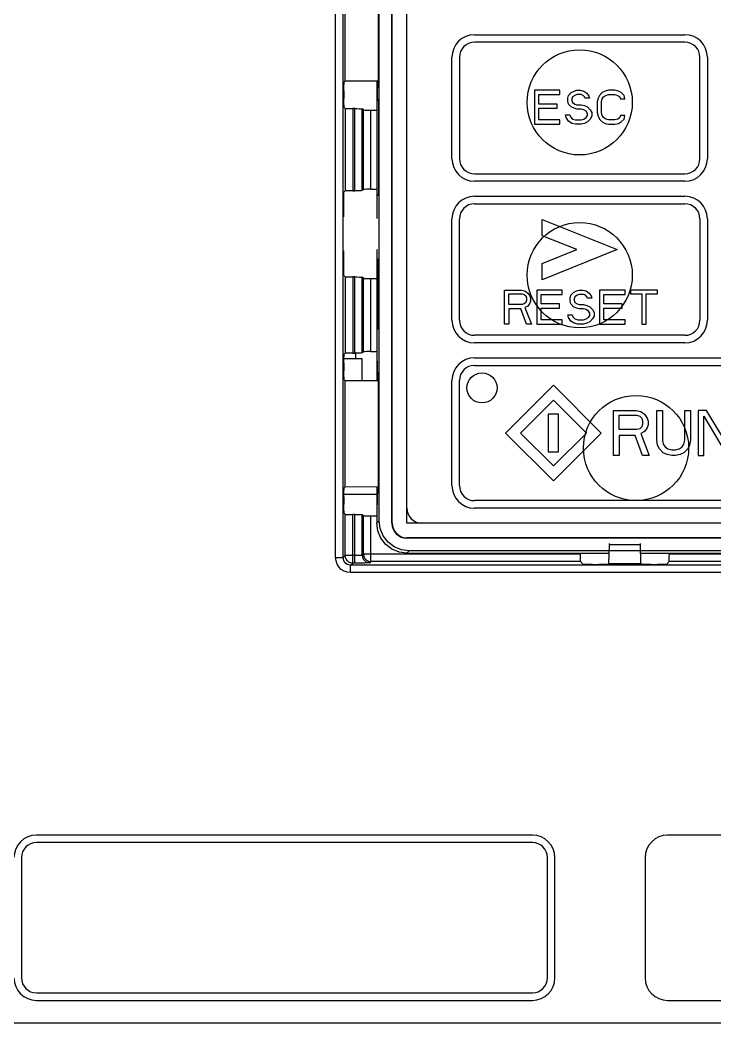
# Model space of a CAD drawing. Header units: inches. Extents: x 187 to 137830, y 99 to 66837.
# Drawn here: x 3025.9 to 3068.5, y 27678.5 to 27739.8 of the extents above; entities that cross this region are included whole.
import ezdxf

# ---------------------------------------------------------------- set-up
doc = ezdxf.new("R2010")
doc.units = ezdxf.units.IN
doc.header["$MEASUREMENT"] = 0
doc.layers.add('ALL_CURVE', color=7, linetype='Continuous')

msp = doc.modelspace()

# ---------------------------------------------------------------- linework, layer by layer
at = {"color": 7, "linetype": 'Continuous'}
for p, q in [((3045.26, 27706.944), (3045.26, 27788.126)), ((3045.72, 27706.944), (3045.72, 27788.126)), ((3048.702, 27709.052), (3048.702, 27788.172)), ((3048.726, 27709.052), (3048.726, 27788.172)), ((3049.622, 27709.052), (3049.622, 27788.172)), ((3047.93, 27709.2), (3047.93, 27788.025)), ((3047.854, 27743.092), (3047.854, 27735.732)), ((3045.824, 27742.627), (3045.824, 27736.106)), ((3045.824, 27736.106), (3045.778, 27736.059)), ((3047.854, 27736.11), (3045.824, 27736.106)), ((3047.782, 27736.11), (3047.782, 27734.996)), ((3047.803, 27736.11), (3047.803, 27735.017)), ((3045.768, 27735.507), (3045.768, 27735.054)), ((3047.854, 27735.732), (3047.809, 27735.687)), ((3047.809, 27734.993), (3047.809, 27735.687)), ((3047.782, 27734.996), (3047.803, 27735.017)), ((3047.782, 27734.996), (3047.843, 27734.934)), ((3047.782, 27734.996), (3047.896, 27734.882)), ((3047.798, 27729.125), (3047.798, 27734.979)), ((3047.803, 27735.017), (3047.809, 27735.011)), ((3047.848, 27734.953), (3047.809, 27734.993)), ((3047.809, 27734.993), (3047.889, 27734.993)), ((3047.843, 27734.934), (3047.896, 27734.882)), ((3047.895, 27734.906), (3047.848, 27734.953)), ((3047.889, 27734.993), (3047.889, 27734.993)), ((3045.778, 27734.502), (3045.846, 27734.435)), ((3045.846, 27734.435), (3045.846, 27729.394)), ((3046.306, 27734.427), (3046.306, 27729.402)), ((3046.432, 27734.427), (3046.306, 27734.427)), ((3046.432, 27729.402), (3046.432, 27734.427)), ((3046.892, 27729.41), (3046.892, 27734.419)), ((3046.964, 27734.346), (3046.892, 27734.419)), ((3046.964, 27729.482), (3046.964, 27734.346)), ((3047.424, 27729.49), (3047.424, 27734.338)), ((3047.424, 27734.338), (3047.798, 27734.338)), ((3047.904, 27729.982), (3047.904, 27734.122)), ((3045.762, 27729.31), (3045.846, 27729.394)), ((3046.306, 27729.402), (3046.432, 27729.402)), ((3046.964, 27729.482), (3046.892, 27729.41)), ((3047.424, 27729.49), (3047.798, 27729.49)), ((3047.837, 27729.163), (3047.785, 27729.111)), ((3047.896, 27729.222), (3047.837, 27729.163)), ((3045.752, 27728.353), (3045.752, 27728.758)), ((3047.785, 27729.111), (3047.785, 27727.709)), ((3047.889, 27729.111), (3047.785, 27729.111)), ((3047.889, 27729.111), (3047.889, 27729.112)), ((3047.785, 27725.815), (3047.785, 27719.537)), ((3045.752, 27724.766), (3045.752, 27725.171)), ((3047.797, 27720.933), (3047.797, 27725.231)), ((3047.797, 27725.231), (3047.839, 27725.228)), ((3047.839, 27720.935), (3047.839, 27725.23)), ((3045.846, 27724.131), (3045.762, 27724.214)), ((3045.846, 27724.131), (3045.846, 27719.458)), ((3046.306, 27724.123), (3046.306, 27719.466)), ((3046.432, 27724.123), (3046.306, 27724.123)), ((3046.432, 27719.466), (3046.432, 27724.123)), ((3046.892, 27719.474), (3046.892, 27724.115)), ((3046.964, 27724.042), (3046.892, 27724.115)), ((3046.964, 27719.546), (3046.964, 27724.042)), ((3047.424, 27719.554), (3047.424, 27724.034)), ((3047.424, 27724.034), (3047.785, 27724.034)), ((3047.839, 27720.937), (3047.797, 27720.933)), ((3045.846, 27719.458), (3045.778, 27719.39)), ((3046.306, 27719.466), (3046.432, 27719.466)), ((3046.471, 27719.466), (3046.471, 27719.126)), ((3046.964, 27719.546), (3046.892, 27719.474)), ((3047.424, 27719.554), (3047.785, 27719.554)), ((3047.785, 27719.537), (3047.809, 27719.513)), ((3047.809, 27719.537), (3047.785, 27719.537)), ((3047.798, 27719.005), (3047.798, 27719.524)), ((3047.809, 27718.297), (3047.809, 27719.537)), ((3045.768, 27718.838), (3045.768, 27718.385)), ((3045.77, 27719.126), (3046.862, 27719.126)), ((3046.862, 27719.126), (3046.862, 27717.784)), ((3047.809, 27719.016), (3047.782, 27718.989)), ((3047.782, 27718.988), (3047.809, 27719.015)), ((3047.782, 27718.988), (3047.782, 27717.782)), ((3047.803, 27718.967), (3047.782, 27718.988)), ((3047.803, 27718.967), (3047.809, 27718.973)), ((3047.803, 27718.967), (3047.803, 27717.782)), ((3047.854, 27718.252), (3047.809, 27718.297)), ((3047.854, 27718.252), (3047.854, 27710.892)), ((3045.778, 27717.833), (3045.824, 27717.787)), ((3045.824, 27717.787), (3045.824, 27711.266)), ((3045.824, 27717.787), (3047.854, 27717.782)), ((3047.782, 27710.801), (3045.769, 27710.801)), ((3045.824, 27711.266), (3045.778, 27711.219)), ((3047.854, 27711.27), (3045.824, 27711.266)), ((3047.782, 27711.27), (3047.782, 27710.156)), ((3047.803, 27711.27), (3047.803, 27710.177)), ((3047.854, 27710.892), (3047.809, 27710.847)), ((3047.809, 27709.607), (3047.809, 27710.847)), ((3045.768, 27710.667), (3045.768, 27710.214)), ((3047.782, 27710.156), (3047.803, 27710.177)), ((3047.782, 27710.156), (3047.809, 27710.128)), ((3047.782, 27710.156), (3047.809, 27710.129)), ((3047.798, 27709.621), (3047.798, 27710.139)), ((3047.803, 27710.177), (3047.809, 27710.171)), ((3045.778, 27709.662), (3045.846, 27709.595)), ((3045.846, 27707.07), (3045.846, 27709.595)), ((3046.306, 27706.61), (3046.306, 27709.587)), ((3046.432, 27709.587), (3046.306, 27709.587)), ((3046.432, 27706.61), (3046.432, 27709.587)), ((3046.892, 27707.086), (3046.892, 27709.579)), ((3046.964, 27709.506), (3046.892, 27709.579)), ((3046.964, 27707.158), (3046.964, 27709.506)), ((3047.424, 27706.698), (3047.424, 27709.498)), ((3047.424, 27709.498), (3047.785, 27709.498)), ((3047.785, 27709.607), (3047.785, 27709.055)), ((3047.785, 27709.607), (3047.809, 27709.607)), ((3047.809, 27709.632), (3047.797, 27709.619)), ((3047.93, 27709.2), (3047.785, 27709.055)), ((3048.702, 27709.052), (3048.726, 27709.052)), ((3101.142, 27709.052), (3049.622, 27709.052)), ((3049.622, 27708.156), (3049.622, 27708.132)), ((3101.142, 27708.156), (3049.622, 27708.156)), ((3101.142, 27708.132), (3049.622, 27708.132)), ((3061.99, 27706.594), (3062.025, 27707.749)), ((3062.025, 27707.749), (3063.898, 27707.749)), ((3063.898, 27707.749), (3063.933, 27706.594)), ((3045.72, 27706.944), (3045.846, 27707.07)), ((3046.432, 27707.07), (3045.846, 27707.07)), ((3046.964, 27707.158), (3046.892, 27707.086)), ((3060.234, 27707.158), (3046.964, 27707.158)), ((3049.625, 27707.215), (3049.769, 27707.36)), ((3049.625, 27707.215), (3062.009, 27707.215)), ((3100.994, 27707.36), (3049.769, 27707.36)), ((3060.234, 27707.158), (3060.234, 27707.215)), ((3063.915, 27707.215), (3086.849, 27707.215)), ((3065.69, 27707.158), (3065.69, 27707.215)), ((3085.074, 27707.158), (3065.69, 27707.158)), ((3045.26, 27706.944), (3045.72, 27706.944)), ((3046.18, 27706.484), (3046.306, 27706.61)), ((3046.18, 27706.025), (3046.18, 27706.484)), ((3103.204, 27706.484), (3046.18, 27706.484)), ((3046.432, 27706.61), (3046.306, 27706.61)), ((3047.424, 27706.698), (3047.352, 27706.626)), ((3060.242, 27706.698), (3047.424, 27706.698)), ((3060.414, 27706.526), (3060.242, 27706.698)), ((3060.966, 27706.517), (3061.371, 27706.517)), ((3061.99, 27706.594), (3061.923, 27706.526)), ((3061.99, 27706.594), (3063.933, 27706.594)), ((3064.001, 27706.526), (3063.933, 27706.594)), ((3064.553, 27706.517), (3064.958, 27706.517)), ((3065.682, 27706.698), (3065.51, 27706.526)), ((3085.082, 27706.698), (3065.682, 27706.698)), ((3103.204, 27706.025), (3046.18, 27706.025)), ((3057.304, 27689.962), (3026.944, 27689.962)), ((3083.984, 27689.962), (3065.584, 27689.962)), ((3057.304, 27689.502), (3026.944, 27689.502)), ((3026.024, 27688.582), (3026.024, 27681.222)), ((3058.224, 27681.222), (3058.224, 27688.582)), ((3058.684, 27681.222), (3058.684, 27688.582)), ((3064.204, 27688.582), (3064.204, 27681.222)), ((3026.944, 27680.302), (3057.304, 27680.302)), ((3026.944, 27679.842), (3057.304, 27679.842)), ((3065.584, 27679.842), (3083.984, 27679.842)), ((3017.713, 27678.462), (3111.698, 27678.462))]:
    msp.add_line(p, q, dxfattribs=at)
for points in [[(3045.768, 27735.507), (3045.769, 27735.676), (3045.77, 27735.829), (3045.772, 27735.951), (3045.775, 27736.03), (3045.778, 27736.059)], [(3045.778, 27734.502), (3045.775, 27734.532), (3045.772, 27734.611), (3045.77, 27734.733), (3045.769, 27734.885), (3045.768, 27735.054)], [(3047.898, 27734.825), (3047.893, 27734.951), (3047.889, 27734.993)], [(3047.904, 27734.122), (3047.903, 27734.391), (3047.901, 27734.632), (3047.898, 27734.825)], [(3045.846, 27734.435), (3045.87, 27734.432), (3045.936, 27734.43), (3046.038, 27734.428), (3046.165, 27734.427), (3046.306, 27734.427)], [(3046.432, 27734.427), (3046.572, 27734.426), (3046.7, 27734.425), (3046.801, 27734.423), (3046.867, 27734.421), (3046.892, 27734.419)], [(3046.964, 27734.346), (3046.989, 27734.344), (3047.055, 27734.342), (3047.157, 27734.34), (3047.284, 27734.339), (3047.424, 27734.338)], [(3047.898, 27729.278), (3047.901, 27729.47), (3047.903, 27729.712), (3047.904, 27729.982)], [(3045.752, 27728.758), (3045.753, 27728.927), (3045.754, 27729.079), (3045.756, 27729.201), (3045.759, 27729.281), (3045.762, 27729.31)], [(3046.306, 27729.402), (3046.165, 27729.401), (3046.038, 27729.4), (3045.936, 27729.399), (3045.87, 27729.396), (3045.846, 27729.394)], [(3046.892, 27729.41), (3046.867, 27729.407), (3046.801, 27729.405), (3046.7, 27729.403), (3046.572, 27729.402), (3046.432, 27729.402)], [(3047.424, 27729.49), (3047.284, 27729.49), (3047.157, 27729.489), (3047.055, 27729.487), (3046.989, 27729.485), (3046.964, 27729.482)], [(3047.889, 27729.112), (3047.893, 27729.154), (3047.898, 27729.278)], [(3045.762, 27727.801), (3045.759, 27727.831), (3045.756, 27727.91), (3045.754, 27728.032), (3045.753, 27728.184), (3045.752, 27728.353)], [(3045.752, 27725.171), (3045.753, 27725.34), (3045.754, 27725.493), (3045.756, 27725.614), (3045.759, 27725.694), (3045.762, 27725.723)], [(3045.762, 27724.214), (3045.759, 27724.244), (3045.756, 27724.323), (3045.754, 27724.445), (3045.753, 27724.598), (3045.752, 27724.766)], [(3045.846, 27724.131), (3045.87, 27724.128), (3045.936, 27724.126), (3046.038, 27724.124), (3046.165, 27724.123), (3046.306, 27724.123)], [(3046.432, 27724.123), (3046.572, 27724.122), (3046.7, 27724.121), (3046.801, 27724.119), (3046.867, 27724.117), (3046.892, 27724.115)], [(3046.964, 27724.042), (3046.989, 27724.04), (3047.055, 27724.038), (3047.157, 27724.036), (3047.284, 27724.035), (3047.424, 27724.034)], [(3045.768, 27718.838), (3045.769, 27719.007), (3045.77, 27719.16), (3045.772, 27719.281), (3045.775, 27719.361), (3045.778, 27719.39)], [(3046.306, 27719.466), (3046.165, 27719.465), (3046.038, 27719.464), (3045.936, 27719.463), (3045.87, 27719.46), (3045.846, 27719.458)], [(3046.892, 27719.474), (3046.867, 27719.471), (3046.801, 27719.469), (3046.7, 27719.467), (3046.572, 27719.466), (3046.432, 27719.466)], [(3047.424, 27719.554), (3047.284, 27719.554), (3047.157, 27719.553), (3047.055, 27719.551), (3046.989, 27719.549), (3046.964, 27719.546)], [(3045.778, 27717.833), (3045.775, 27717.862), (3045.772, 27717.942), (3045.77, 27718.064), (3045.769, 27718.216), (3045.768, 27718.385)], [(3045.768, 27710.667), (3045.769, 27710.836), (3045.77, 27710.989), (3045.772, 27711.111), (3045.775, 27711.19), (3045.778, 27711.219)], [(3045.778, 27709.662), (3045.775, 27709.692), (3045.772, 27709.771), (3045.77, 27709.893), (3045.769, 27710.045), (3045.768, 27710.214)], [(3045.846, 27709.595), (3045.87, 27709.592), (3045.936, 27709.59), (3046.038, 27709.588), (3046.165, 27709.587), (3046.306, 27709.587)], [(3046.432, 27709.587), (3046.572, 27709.586), (3046.7, 27709.585), (3046.801, 27709.583), (3046.867, 27709.581), (3046.892, 27709.579)], [(3046.964, 27709.506), (3046.989, 27709.504), (3047.055, 27709.502), (3047.157, 27709.5), (3047.284, 27709.499), (3047.424, 27709.498)], [(3049.625, 27707.215), (3049.149, 27707.278), (3048.705, 27707.462), (3048.324, 27707.754), (3048.032, 27708.135), (3047.848, 27708.579), (3047.785, 27709.055)], [(3049.769, 27707.36), (3049.292, 27707.423), (3048.848, 27707.607), (3048.468, 27707.899), (3048.177, 27708.279), (3047.993, 27708.722), (3047.93, 27709.2)], [(3062.025, 27707.749), (3062.026, 27707.782), (3062.028, 27707.803), (3062.029, 27707.81)], [(3063.894, 27707.81), (3063.896, 27707.803), (3063.897, 27707.782), (3063.898, 27707.749)], [(3046.306, 27706.61), (3046.187, 27706.626), (3046.076, 27706.672), (3045.98, 27706.745), (3045.907, 27706.84), (3045.861, 27706.951), (3045.846, 27707.07)], [(3046.892, 27707.086), (3046.874, 27707.082), (3046.827, 27707.078), (3046.754, 27707.075), (3046.66, 27707.072), (3046.55, 27707.07), (3046.432, 27707.07)], [(3046.892, 27707.086), (3046.914, 27706.944), (3046.98, 27706.815), (3047.081, 27706.714), (3047.21, 27706.648), (3047.352, 27706.626)], [(3046.964, 27707.158), (3046.987, 27707.016), (3047.052, 27706.888), (3047.154, 27706.786), (3047.282, 27706.721), (3047.424, 27706.698)], [(3060.234, 27707.158), (3060.234, 27707.018), (3060.235, 27706.89), (3060.237, 27706.789), (3060.239, 27706.723), (3060.242, 27706.698)], [(3065.682, 27706.698), (3065.684, 27706.723), (3065.686, 27706.789), (3065.688, 27706.89), (3065.689, 27707.018), (3065.69, 27707.158)], [(3046.18, 27706.025), (3045.975, 27706.048), (3045.78, 27706.116), (3045.606, 27706.226), (3045.461, 27706.371), (3045.351, 27706.545), (3045.283, 27706.739), (3045.26, 27706.944)], [(3046.18, 27706.484), (3046.077, 27706.496), (3045.98, 27706.53), (3045.893, 27706.585), (3045.82, 27706.658), (3045.766, 27706.745), (3045.732, 27706.842), (3045.72, 27706.944)], [(3047.352, 27706.626), (3047.317, 27706.622), (3047.223, 27706.618), (3047.077, 27706.615), (3046.887, 27706.612), (3046.668, 27706.611), (3046.432, 27706.61)], [(3060.966, 27706.517), (3060.797, 27706.517), (3060.645, 27706.519), (3060.523, 27706.521), (3060.443, 27706.523), (3060.414, 27706.526)], [(3061.923, 27706.526), (3061.893, 27706.523), (3061.814, 27706.521), (3061.692, 27706.519), (3061.54, 27706.517), (3061.371, 27706.517)], [(3064.553, 27706.517), (3064.384, 27706.517), (3064.231, 27706.519), (3064.11, 27706.521), (3064.03, 27706.523), (3064.001, 27706.526)], [(3065.51, 27706.526), (3065.48, 27706.523), (3065.401, 27706.521), (3065.279, 27706.519), (3065.127, 27706.517), (3064.958, 27706.517)]]:
    msp.add_lwpolyline(points, dxfattribs=at)
for centre in [(3060.202, 27734.812), (3060.202, 27724.232), (3063.652, 27713.652)]:
    msp.add_circle(centre, 3.22, dxfattribs=at)
for centre, radius, start, end in [((3050.542, 27709.972), 0.92, 180, 270), ((3049.622, 27709.052), 0.92, 180, 270), ((3049.622, 27709.052), 0.896, 180, 270), ((3026.944, 27688.582), 1.38, 90, 180), ((3057.304, 27688.582), 1.38, 0, 90), ((3065.584, 27688.582), 1.38, 90, 180), ((3026.944, 27688.582), 0.92, 90, 180), ((3057.304, 27688.582), 0.92, 0, 90), ((3026.944, 27681.222), 1.38, 180, 270), ((3026.944, 27681.222), 0.92, 180, 270), ((3057.304, 27681.222), 0.92, 270, 0), ((3057.304, 27681.222), 1.38, 270, 0), ((3065.584, 27681.222), 1.38, 180, 270)]:
    msp.add_arc(centre, radius, start, end, dxfattribs=at)
at = {"layer": 'ALL_CURVE', "linetype": 'Continuous'}
for p, q in [((3053.762, 27738.952), (3066.642, 27738.952)), ((3066.642, 27738.492), (3053.762, 27738.492)), ((3052.382, 27731.362), (3052.382, 27737.572)), ((3052.842, 27737.572), (3052.842, 27731.362)), ((3067.562, 27731.362), (3067.562, 27737.572)), ((3068.022, 27737.572), (3068.022, 27731.362)), ((3057.442, 27735.548), (3057.442, 27733.478)), ((3058.994, 27735.548), (3057.442, 27735.548)), ((3057.701, 27734.711), (3057.701, 27735.284)), ((3057.701, 27735.284), (3058.994, 27735.284)), ((3058.994, 27735.284), (3058.994, 27735.548)), ((3059.512, 27735.24), (3059.684, 27735.416)), ((3059.684, 27735.416), (3059.857, 27735.504)), ((3059.857, 27735.504), (3060.029, 27735.548)), ((3060.029, 27735.284), (3059.9, 27735.24)), ((3060.029, 27735.548), (3060.245, 27735.548)), ((3060.288, 27735.284), (3060.029, 27735.284)), ((3060.245, 27735.548), (3060.461, 27735.504)), ((3060.417, 27735.24), (3060.288, 27735.284)), ((3060.461, 27735.504), (3060.633, 27735.372)), ((3060.633, 27735.372), (3060.762, 27735.196)), ((3061.582, 27735.416), (3061.409, 27735.24)), ((3061.754, 27735.504), (3061.582, 27735.416)), ((3061.97, 27735.548), (3061.754, 27735.504)), ((3061.797, 27735.24), (3061.97, 27735.284)), ((3062.358, 27735.548), (3061.97, 27735.548)), ((3061.97, 27735.284), (3062.358, 27735.284)), ((3062.574, 27735.504), (3062.358, 27735.548)), ((3062.358, 27735.284), (3062.531, 27735.24)), ((3062.746, 27735.416), (3062.574, 27735.504)), ((3062.919, 27735.24), (3062.746, 27735.416)), ((3058.822, 27734.711), (3057.701, 27734.711)), ((3058.822, 27734.447), (3058.822, 27734.711)), ((3059.469, 27735.064), (3059.512, 27735.24)), ((3059.469, 27734.888), (3059.469, 27735.064)), ((3059.512, 27734.711), (3059.469, 27734.888)), ((3059.684, 27734.535), (3059.512, 27734.711)), ((3059.771, 27735.152), (3059.727, 27735.02)), ((3059.727, 27735.02), (3059.727, 27734.932)), ((3059.727, 27734.932), (3059.771, 27734.799)), ((3059.9, 27735.24), (3059.771, 27735.152)), ((3059.771, 27734.799), (3059.9, 27734.711)), ((3059.9, 27734.711), (3060.029, 27734.667)), ((3060.029, 27734.667), (3060.288, 27734.667)), ((3060.288, 27734.667), (3060.504, 27734.623)), ((3060.504, 27735.152), (3060.417, 27735.24)), ((3060.547, 27735.064), (3060.504, 27735.152)), ((3060.806, 27735.064), (3060.547, 27735.064)), ((3060.762, 27735.196), (3060.806, 27735.064)), ((3061.323, 27735.064), (3061.28, 27734.844)), ((3061.28, 27734.844), (3061.28, 27734.183)), ((3061.409, 27735.24), (3061.323, 27735.064)), ((3061.539, 27734.844), (3061.582, 27735.02)), ((3061.539, 27734.183), (3061.539, 27734.844)), ((3061.582, 27735.02), (3061.668, 27735.152)), ((3061.668, 27735.152), (3061.797, 27735.24)), ((3062.531, 27735.24), (3062.66, 27735.152)), ((3062.66, 27735.152), (3062.703, 27735.02)), ((3062.703, 27735.02), (3062.962, 27735.02)), ((3062.962, 27735.02), (3062.919, 27735.24)), ((3057.701, 27733.742), (3057.701, 27734.447)), ((3057.701, 27734.447), (3058.822, 27734.447)), ((3059.382, 27733.875), (3059.339, 27734.051)), ((3059.339, 27734.051), (3059.598, 27734.051)), ((3059.598, 27734.051), (3059.641, 27733.919)), ((3059.857, 27734.447), (3059.684, 27734.535)), ((3060.029, 27734.403), (3059.857, 27734.447)), ((3060.288, 27734.403), (3060.029, 27734.403)), ((3060.461, 27734.359), (3060.288, 27734.403)), ((3060.59, 27734.271), (3060.461, 27734.359)), ((3060.504, 27734.623), (3060.676, 27734.535)), ((3060.676, 27734.139), (3060.59, 27734.271)), ((3060.676, 27734.535), (3060.849, 27734.359)), ((3060.676, 27734.007), (3060.676, 27734.139)), ((3060.849, 27734.359), (3060.935, 27734.183)), ((3060.935, 27734.183), (3060.935, 27733.963)), ((3061.28, 27734.183), (3061.323, 27733.963)), ((3061.582, 27734.007), (3061.539, 27734.183)), ((3057.442, 27733.478), (3058.994, 27733.478)), ((3058.994, 27733.742), (3057.701, 27733.742)), ((3058.994, 27733.478), (3058.994, 27733.742)), ((3059.512, 27733.654), (3059.382, 27733.875)), ((3059.727, 27733.522), (3059.512, 27733.654)), ((3059.641, 27733.919), (3059.771, 27733.787)), ((3059.943, 27733.478), (3059.727, 27733.522)), ((3059.771, 27733.787), (3059.943, 27733.742)), ((3059.943, 27733.742), (3060.288, 27733.742)), ((3060.288, 27733.478), (3059.943, 27733.478)), ((3060.288, 27733.742), (3060.461, 27733.787)), ((3060.504, 27733.522), (3060.288, 27733.478)), ((3060.461, 27733.787), (3060.59, 27733.875)), ((3060.676, 27733.61), (3060.504, 27733.522)), ((3060.59, 27733.875), (3060.676, 27734.007)), ((3060.849, 27733.787), (3060.676, 27733.61)), ((3060.935, 27733.963), (3060.849, 27733.787)), ((3061.323, 27733.963), (3061.409, 27733.787)), ((3061.409, 27733.787), (3061.582, 27733.61)), ((3061.668, 27733.875), (3061.582, 27734.007)), ((3061.582, 27733.61), (3061.754, 27733.522)), ((3061.797, 27733.787), (3061.668, 27733.875)), ((3061.754, 27733.522), (3061.97, 27733.478)), ((3061.97, 27733.742), (3061.797, 27733.787)), ((3062.358, 27733.742), (3061.97, 27733.742)), ((3061.97, 27733.478), (3062.358, 27733.478)), ((3062.531, 27733.787), (3062.358, 27733.742)), ((3062.358, 27733.478), (3062.574, 27733.522)), ((3062.66, 27733.875), (3062.531, 27733.787)), ((3062.574, 27733.522), (3062.746, 27733.61)), ((3062.703, 27734.007), (3062.66, 27733.875)), ((3062.962, 27734.007), (3062.703, 27734.007)), ((3062.746, 27733.61), (3062.919, 27733.787)), ((3062.919, 27733.787), (3062.962, 27734.007)), ((3053.762, 27730.442), (3066.642, 27730.442)), ((3066.642, 27729.982), (3053.762, 27729.982)), ((3053.762, 27729.062), (3066.642, 27729.062)), ((3053.762, 27728.602), (3066.642, 27728.602)), ((3052.382, 27721.472), (3052.382, 27727.682)), ((3052.842, 27721.472), (3052.842, 27727.682)), ((3057.902, 27726.645), (3057.902, 27727.636)), ((3057.902, 27727.636), (3062.502, 27725.796)), ((3067.562, 27727.682), (3067.562, 27721.472)), ((3068.022, 27727.682), (3068.022, 27721.472)), ((3060.025, 27725.796), (3057.902, 27726.645)), ((3057.902, 27724.947), (3060.025, 27725.796)), ((3062.502, 27725.796), (3057.902, 27723.956)), ((3057.902, 27723.956), (3057.902, 27724.947)), ((3055.602, 27721.242), (3055.602, 27723.312)), ((3055.602, 27723.312), (3056.637, 27723.312)), ((3055.861, 27722.431), (3055.861, 27723.092)), ((3055.861, 27723.092), (3056.68, 27723.092)), ((3056.637, 27723.312), (3056.852, 27723.268)), ((3056.68, 27723.092), (3056.809, 27723.048)), ((3056.809, 27723.048), (3056.896, 27722.96)), ((3056.852, 27723.268), (3057.025, 27723.136)), ((3057.025, 27723.136), (3057.154, 27722.96)), ((3057.586, 27723.312), (3057.586, 27721.242)), ((3059.138, 27723.312), (3057.586, 27723.312)), ((3057.844, 27722.475), (3057.844, 27723.048)), ((3057.844, 27723.048), (3059.138, 27723.048)), ((3059.138, 27723.048), (3059.138, 27723.312)), ((3059.612, 27722.828), (3059.656, 27723.004)), ((3059.656, 27723.004), (3059.828, 27723.18)), ((3059.828, 27723.18), (3060.001, 27723.268)), ((3060.044, 27723.004), (3059.914, 27722.916)), ((3060.001, 27723.268), (3060.173, 27723.312)), ((3060.173, 27723.048), (3060.044, 27723.004)), ((3060.173, 27723.312), (3060.389, 27723.312)), ((3060.432, 27723.048), (3060.173, 27723.048)), ((3060.389, 27723.312), (3060.604, 27723.268)), ((3060.561, 27723.004), (3060.432, 27723.048)), ((3060.647, 27722.916), (3060.561, 27723.004)), ((3060.604, 27723.268), (3060.777, 27723.136)), ((3060.777, 27723.136), (3060.906, 27722.96)), ((3061.424, 27723.312), (3061.424, 27721.242)), ((3062.976, 27723.312), (3061.424, 27723.312)), ((3061.682, 27722.475), (3061.682, 27723.048)), ((3061.682, 27723.048), (3062.976, 27723.048)), ((3062.976, 27723.048), (3062.976, 27723.312)), ((3063.321, 27723.312), (3063.321, 27723.092)), ((3064.96, 27723.312), (3063.321, 27723.312)), ((3063.321, 27723.092), (3064.011, 27723.092)), ((3064.011, 27723.092), (3064.011, 27721.242)), ((3064.27, 27721.242), (3064.27, 27723.092)), ((3064.27, 27723.092), (3064.96, 27723.092)), ((3064.96, 27723.092), (3064.96, 27723.312)), ((3056.68, 27722.431), (3055.861, 27722.431)), ((3056.809, 27722.475), (3056.68, 27722.431)), ((3056.896, 27722.563), (3056.809, 27722.475)), ((3056.896, 27722.96), (3056.939, 27722.828)), ((3056.939, 27722.696), (3056.896, 27722.563)), ((3056.939, 27722.828), (3056.939, 27722.696)), ((3057.154, 27722.519), (3057.025, 27722.343)), ((3057.154, 27722.96), (3057.197, 27722.828)), ((3057.197, 27722.652), (3057.154, 27722.519)), ((3057.197, 27722.828), (3057.197, 27722.652)), ((3058.966, 27722.475), (3057.844, 27722.475)), ((3058.966, 27722.211), (3058.966, 27722.475)), ((3059.612, 27722.652), (3059.612, 27722.828)), ((3059.656, 27722.475), (3059.612, 27722.652)), ((3059.828, 27722.299), (3059.656, 27722.475)), ((3059.914, 27722.916), (3059.871, 27722.784)), ((3059.871, 27722.784), (3059.871, 27722.696)), ((3059.871, 27722.696), (3059.914, 27722.563)), ((3059.914, 27722.563), (3060.044, 27722.475)), ((3060.044, 27722.475), (3060.173, 27722.431)), ((3060.173, 27722.431), (3060.432, 27722.431)), ((3060.432, 27722.431), (3060.647, 27722.387)), ((3060.691, 27722.828), (3060.647, 27722.916)), ((3060.647, 27722.387), (3060.82, 27722.299)), ((3060.949, 27722.828), (3060.691, 27722.828)), ((3060.906, 27722.96), (3060.949, 27722.828)), ((3062.804, 27722.475), (3061.682, 27722.475)), ((3062.804, 27722.211), (3062.804, 27722.475)), ((3055.861, 27722.167), (3055.861, 27721.242)), ((3056.594, 27722.167), (3055.861, 27722.167)), ((3056.939, 27721.242), (3056.594, 27722.167)), ((3057.025, 27722.343), (3056.852, 27722.255)), ((3056.852, 27722.255), (3057.241, 27721.242)), ((3057.844, 27721.506), (3057.844, 27722.211)), ((3057.844, 27722.211), (3058.966, 27722.211)), ((3059.526, 27721.639), (3059.483, 27721.815)), ((3059.483, 27721.815), (3059.742, 27721.815)), ((3059.742, 27721.815), (3059.785, 27721.683)), ((3060.001, 27722.211), (3059.828, 27722.299)), ((3060.173, 27722.167), (3060.001, 27722.211)), ((3060.432, 27722.167), (3060.173, 27722.167)), ((3060.604, 27722.123), (3060.432, 27722.167)), ((3060.734, 27722.035), (3060.604, 27722.123)), ((3060.82, 27721.903), (3060.734, 27722.035)), ((3060.734, 27721.639), (3060.82, 27721.771)), ((3060.82, 27722.299), (3060.992, 27722.123)), ((3060.82, 27721.771), (3060.82, 27721.903)), ((3060.992, 27722.123), (3061.079, 27721.947)), ((3061.079, 27721.947), (3061.079, 27721.727)), ((3061.682, 27721.506), (3061.682, 27722.211)), ((3061.682, 27722.211), (3062.804, 27722.211)), ((3055.861, 27721.242), (3055.602, 27721.242)), ((3057.241, 27721.242), (3056.939, 27721.242)), ((3057.586, 27721.242), (3059.138, 27721.242)), ((3059.138, 27721.506), (3057.844, 27721.506)), ((3059.138, 27721.242), (3059.138, 27721.506)), ((3059.656, 27721.418), (3059.526, 27721.639)), ((3059.871, 27721.286), (3059.656, 27721.418)), ((3059.785, 27721.683), (3059.914, 27721.551)), ((3060.087, 27721.242), (3059.871, 27721.286)), ((3059.914, 27721.551), (3060.087, 27721.506)), ((3060.087, 27721.506), (3060.432, 27721.506)), ((3060.432, 27721.242), (3060.087, 27721.242)), ((3060.432, 27721.506), (3060.604, 27721.551)), ((3060.647, 27721.286), (3060.432, 27721.242)), ((3060.604, 27721.551), (3060.734, 27721.639)), ((3060.82, 27721.374), (3060.647, 27721.286)), ((3060.992, 27721.551), (3060.82, 27721.374)), ((3061.079, 27721.727), (3060.992, 27721.551)), ((3061.424, 27721.242), (3062.976, 27721.242)), ((3062.976, 27721.506), (3061.682, 27721.506)), ((3062.976, 27721.242), (3062.976, 27721.506)), ((3064.011, 27721.242), (3064.27, 27721.242)), ((3066.642, 27720.552), (3053.762, 27720.552)), ((3066.642, 27720.092), (3053.762, 27720.092)), ((3053.762, 27719.172), (3073.542, 27719.172)), ((3053.762, 27718.712), (3073.542, 27718.712)), ((3052.382, 27711.352), (3052.382, 27717.792)), ((3052.842, 27711.352), (3052.842, 27717.792)), ((3055.664, 27714.572), (3058.592, 27717.5)), ((3058.592, 27717.5), (3061.519, 27714.572)), ((3056.575, 27714.572), (3058.592, 27716.589)), ((3058.592, 27716.589), (3060.608, 27714.572)), ((3058.27, 27715.722), (3058.27, 27713.422)), ((3058.914, 27715.722), (3058.27, 27715.722)), ((3058.914, 27713.422), (3058.914, 27715.722)), ((3062.272, 27713.192), (3062.272, 27715.952)), ((3062.272, 27715.952), (3063.652, 27715.952)), ((3062.617, 27714.778), (3062.617, 27715.659)), ((3062.617, 27715.659), (3063.709, 27715.659)), ((3063.652, 27715.952), (3063.939, 27715.893)), ((3063.709, 27715.659), (3063.882, 27715.6)), ((3063.939, 27715.893), (3064.169, 27715.717)), ((3064.169, 27715.717), (3064.342, 27715.482)), ((3064.917, 27714.132), (3064.917, 27715.952)), ((3064.917, 27715.952), (3065.262, 27715.952)), ((3065.262, 27715.952), (3065.262, 27714.132)), ((3066.642, 27714.132), (3066.642, 27715.952)), ((3066.642, 27715.952), (3066.987, 27715.952)), ((3066.987, 27715.952), (3066.987, 27714.132)), ((3067.447, 27715.952), (3067.447, 27713.192)), ((3067.964, 27715.952), (3067.447, 27715.952)), ((3069.402, 27713.603), (3067.964, 27715.952)), ((3063.882, 27715.6), (3063.997, 27715.482)), ((3063.997, 27715.482), (3064.054, 27715.306)), ((3064.054, 27715.13), (3063.997, 27714.954)), ((3064.054, 27715.306), (3064.054, 27715.13)), ((3064.342, 27715.482), (3064.399, 27715.306)), ((3064.399, 27715.071), (3064.342, 27714.895)), ((3064.399, 27715.306), (3064.399, 27715.071)), ((3067.792, 27713.192), (3067.792, 27715.6)), ((3067.792, 27715.6), (3069.229, 27713.192)), ((3058.592, 27711.645), (3055.664, 27714.572)), ((3058.592, 27712.556), (3056.575, 27714.572)), ((3060.608, 27714.572), (3058.592, 27712.556)), ((3061.519, 27714.572), (3058.592, 27711.645)), ((3063.709, 27714.778), (3062.617, 27714.778)), ((3062.617, 27714.425), (3062.617, 27713.192)), ((3063.594, 27714.425), (3062.617, 27714.425)), ((3064.054, 27713.192), (3063.594, 27714.425)), ((3063.882, 27714.836), (3063.709, 27714.778)), ((3063.997, 27714.954), (3063.882, 27714.836)), ((3064.169, 27714.66), (3063.939, 27714.543)), ((3063.939, 27714.543), (3064.457, 27713.192)), ((3064.342, 27714.895), (3064.169, 27714.66)), ((3064.974, 27713.838), (3064.917, 27714.132)), ((3065.089, 27713.603), (3064.974, 27713.838)), ((3065.262, 27714.132), (3065.319, 27713.897)), ((3065.319, 27713.897), (3065.434, 27713.721)), ((3066.469, 27713.721), (3066.584, 27713.897)), ((3066.584, 27713.897), (3066.642, 27714.132)), ((3066.929, 27713.838), (3066.814, 27713.603)), ((3066.987, 27714.132), (3066.929, 27713.838)), ((3058.27, 27713.422), (3058.914, 27713.422)), ((3062.617, 27713.192), (3062.272, 27713.192)), ((3064.457, 27713.192), (3064.054, 27713.192)), ((3065.319, 27713.368), (3065.089, 27713.603)), ((3065.549, 27713.251), (3065.319, 27713.368)), ((3065.434, 27713.721), (3065.607, 27713.603)), ((3065.837, 27713.192), (3065.549, 27713.251)), ((3065.607, 27713.603), (3065.837, 27713.545)), ((3065.837, 27713.545), (3066.067, 27713.545)), ((3066.067, 27713.192), (3065.837, 27713.192)), ((3066.067, 27713.545), (3066.297, 27713.603)), ((3066.354, 27713.251), (3066.067, 27713.192)), ((3066.297, 27713.603), (3066.469, 27713.721)), ((3066.584, 27713.368), (3066.354, 27713.251)), ((3066.814, 27713.603), (3066.584, 27713.368)), ((3067.447, 27713.192), (3067.792, 27713.192)), ((3073.542, 27710.432), (3053.762, 27710.432)), ((3073.542, 27709.972), (3053.762, 27709.972))]:
    msp.add_line(p, q, dxfattribs=at)
msp.add_circle((3054.222, 27717.332), 0.92, dxfattribs=at)
for centre, radius, start, end in [((3053.762, 27737.572), 1.38, 90, 180), ((3066.642, 27737.572), 1.38, 0, 90), ((3053.762, 27737.572), 0.92, 90, 180), ((3066.642, 27737.572), 0.92, 0, 90), ((3053.762, 27731.362), 1.38, 180, 270), ((3053.762, 27731.362), 0.92, 180, 270), ((3066.642, 27731.362), 1.38, 270, 0), ((3066.642, 27731.362), 0.92, 270, 0), ((3053.762, 27727.682), 1.38, 90, 180), ((3053.762, 27727.682), 0.92, 90, 180), ((3066.642, 27727.682), 1.38, 0, 90), ((3066.642, 27727.682), 0.92, 0, 90), ((3053.762, 27721.472), 1.38, 180, 270), ((3053.762, 27721.472), 0.92, 180, 270), ((3066.642, 27721.472), 1.38, 270, 0), ((3066.642, 27721.472), 0.92, 270, 0), ((3053.762, 27717.792), 1.38, 90, 180), ((3053.762, 27717.792), 0.92, 90, 180), ((3053.762, 27711.352), 1.38, 180, 270), ((3053.762, 27711.352), 0.92, 180, 270)]:
    msp.add_arc(centre, radius, start, end, dxfattribs=at)

doc.saveas('drawing.dxf')
